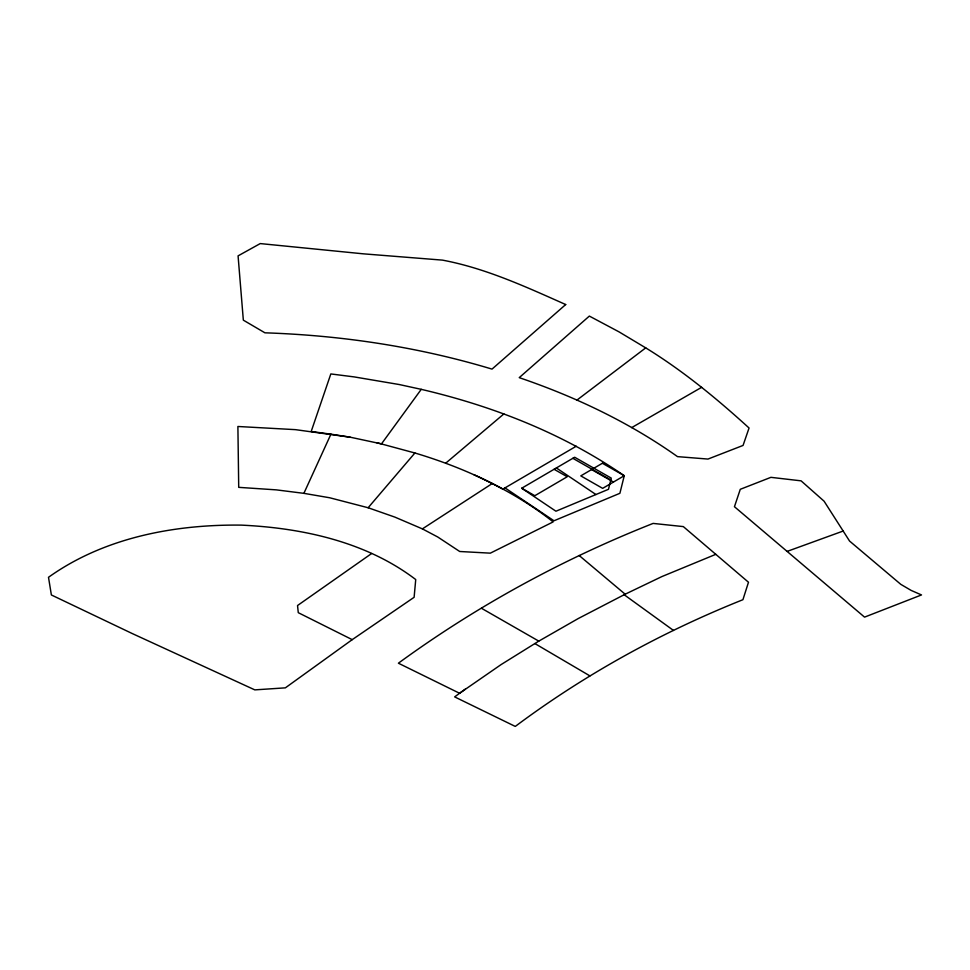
<?xml version="1.0" encoding="UTF-8"?>
<svg xmlns="http://www.w3.org/2000/svg" width="970" height="970" viewBox="0 0 970 970"><rect width="100%" height="100%" fill="white"/><g stroke="black" fill="none" stroke-linecap="round" stroke-linejoin="round"><path stroke-width="1.45" d="M350.134 437.179L295.45 429.649L237.892 426.485L238.717 487.352L276.28 489.862L303.889 493.342L330.928 434.172L350.134 437.179L381.477 443.884L421.247 389.346C493.221 406.163 563.218 433.541 624.256 475.724L619.903 493.293L553.979 520.781L505.006 487.898M303.889 493.342L329.703 497.768L368.127 507.746L414.905 452.99C445.315 462.084 475.033 473.869 502.884 489.122L576.265 446.212M445.642 463.248L503.891 413.911M576.92 400.113L645.729 347.878C682.977 370.77 716.806 398.621 749.058 428.012L743.056 445.436L707.979 459.065L677.509 456.627C629.215 422.374 575.186 396.682 519.229 377.645L589.348 316.087L618.993 331.849L645.729 347.878M465.37 689.076L454.639 696.884L515.276 726.421C585.055 674.283 662.086 632.003 742.923 599.702L748.488 582.242L683.329 526.601L653.113 523.412C562.83 559.072 476.816 605.959 398.391 663.201L459.586 693.271L501.102 664.583L538.799 641.121L578.181 618.581L625.165 594.21L579.138 555.483M352.219 639.654L414.117 597.302L415.73 579.551C366.284 541.818 302.482 527.971 241.372 525.122C174.297 524.309 103.923 537.647 48.5 577.295L51.374 594.962L132.005 633.434L254.807 689.876L285.362 687.851L352.219 639.654L298.275 612.676L297.535 605.522L371.607 553.53M368.127 507.746L394.863 517.107L422.387 528.88L492.287 483.509M521.714 488.225L574.664 457.246L611.245 478.101L608.481 489.304L555.931 511.214L521.714 488.225L534.834 495.706L567.22 476.755L554.1 469.286M631.688 427.612L701.625 387.333M715.799 554.331L661.855 576.592L624.122 594.707L673.507 630.452M787.131 551.396L843.172 531.039L849.562 541.054L900.803 584.352L911.157 590.415L921.5 594.937L864.549 617.126L734.448 506.716L740.28 489.304L770.92 477.337L801.087 480.841L824.088 501.199L843.172 531.039M330.928 434.172L311.188 431.504L330.831 373.935L354.268 376.918L399.3 384.544L421.247 389.346M376.7 442.672L414.905 452.99M422.387 528.88L437.773 537.016L459.719 551.493L490.323 553.155L553.142 521.909C529.002 502.678 501.951 487.498 473.942 474.718M572.846 458.313L610.797 479.944M591.591 469.577L613.464 482.041M481.459 608.263L538.799 641.121M534.882 643.571L589.918 675.896M556.38 467.952L595.944 494.53M565.704 304.544L492.02 369.109C418.337 346.86 341.792 335.365 264.931 332.819L243.337 320.149L238.074 255.874L260.239 243.579L363.265 253.825L442.417 260.118C485.473 268.169 525.861 286.829 565.704 304.544M602.382 463.26L580.787 475.882L602.661 488.359L624.256 475.724L602.382 463.26"/></g></svg>
